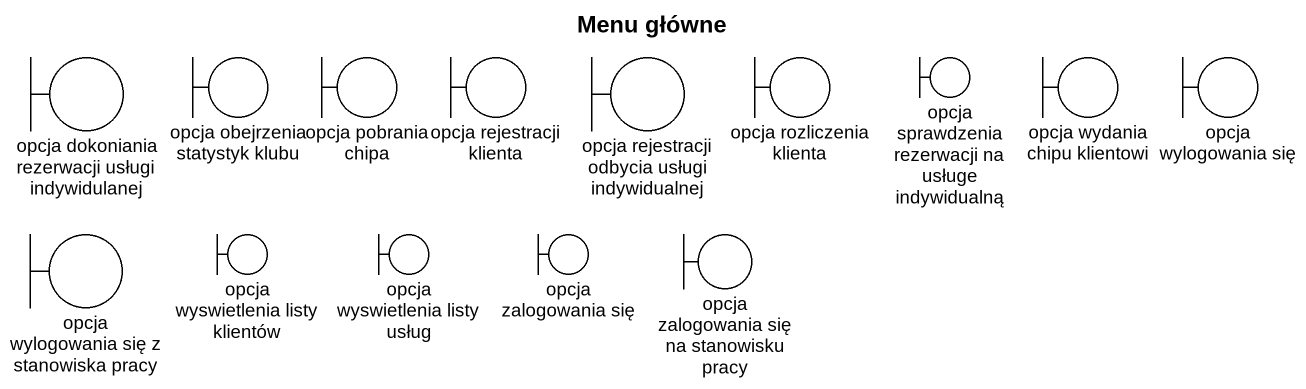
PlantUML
@startuml
title Menu główne
boundary "opcja dokoniania rezerwacji usługi indywidulanej" as opcja_dokoniania_rezerwacji
boundary "opcja obejrzenia statystyk klubu" as opcja_obejrzenia_statystyk
boundary "opcja pobrania chipa" as opcja_pobrania_chipa
boundary "opcja rejestracji klienta" as opcja_rejestracji_klienta
boundary "opcja rejestracji odbycia usługi indywidualnej" as opcja_rejestracji_odbycia
boundary "opcja rozliczenia klienta" as opcja_rozliczenia_klienta
boundary "opcja sprawdzenia rezerwacji na usługe indywidualną" as opcja_sprawdzenia
boundary "opcja wydania chipu klientowi" as opcja_wydania_chipu
boundary "opcja wylogowania się" as opcja_wylogowania_się
boundary "opcja wylogowania się z stanowiska pracy" as opcja_wylogowania_się_z
boundary "opcja wyswietlenia listy klientów" as opcja_wyswietlenia_listy
boundary "opcja wyswietlenia listy usług" as opcja_wyswietlenia_listy_2
boundary "opcja zalogowania się" as opcja_zalogowania_się
boundary "opcja zalogowania się na stanowisku pracy" as opcja_zalogowania_się_na
@enduml
